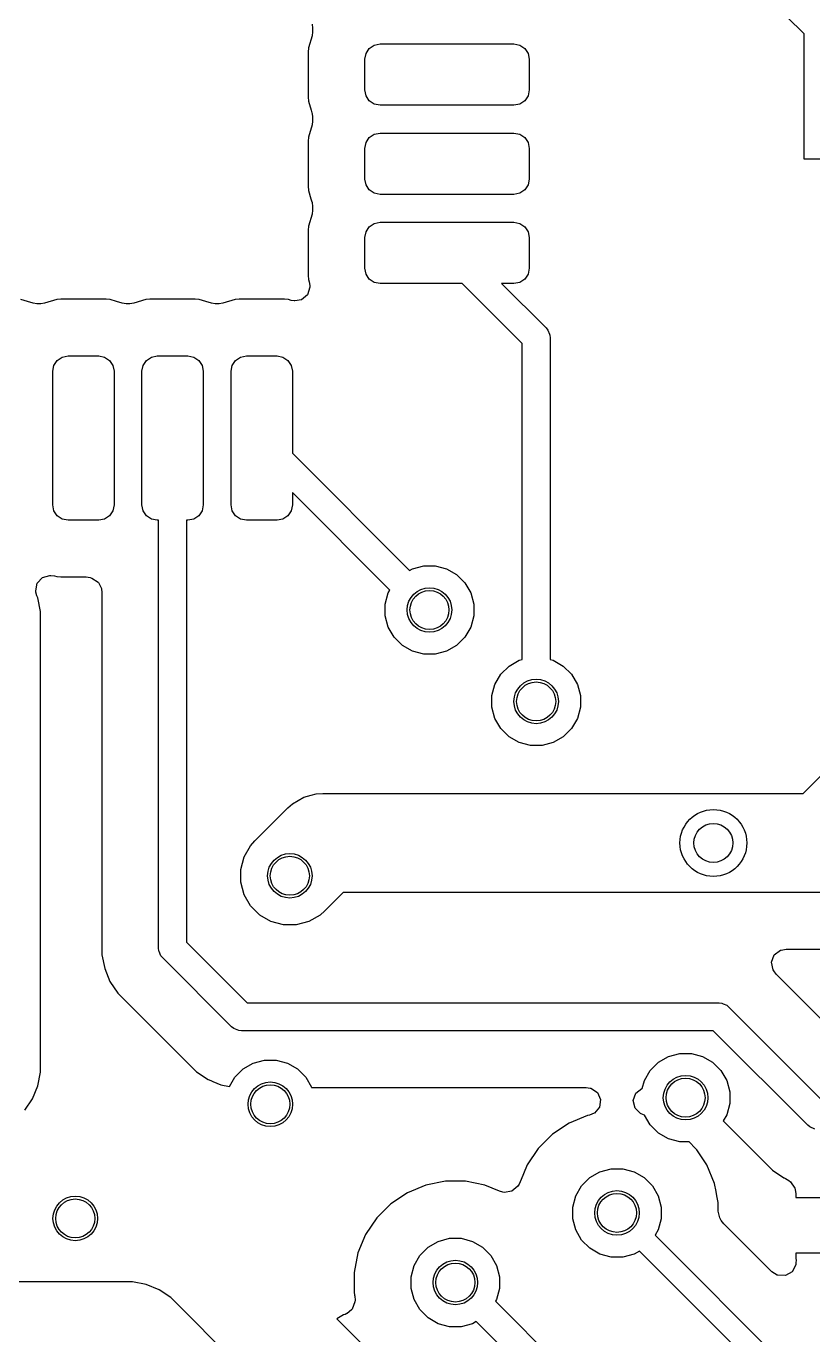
# Model space of a CAD drawing. Header units: inches. Extents: x -2.18 to 1.8, y 0.44 to 2.81.
# Drawn here: x -0.2201 to 0.0577, y 1.2012 to 1.6636 of the extents above; entities that cross this region are included whole.
import ezdxf

# ---------------------------------------------------------------- set-up
doc = ezdxf.new("R2010")
doc.units = ezdxf.units.IN
doc.header["$MEASUREMENT"] = 0
doc.layers.add('BLACK', color=250, linetype='CONTINUOUS')

msp = doc.modelspace()

# ---------------------------------------------------------------- linework, layer by layer
at = {"layer": 'BLACK', "linetype": 'CONTINUOUS'}
for p, q in [((0.05465, 1.66087), (0.04245, 1.67307)), ((-0.11917, 1.66021), (-0.12042, 1.65592)), ((-0.11917, 1.66427), (-0.11898, 1.66291)), ((-0.11898, 1.66158), (-0.11917, 1.66021)), ((-0.11898, 1.66291), (-0.11898, 1.66158)), ((0.05465, 1.61665), (0.05465, 1.66087)), ((-0.12042, 1.65592), (-0.12053, 1.65448)), ((-0.12042, 1.65592), (-0.12042, 1.65592)), ((-0.1001, 1.65398), (-0.09893, 1.65574)), ((-0.09893, 1.65574), (-0.09717, 1.65691)), ((-0.09717, 1.65691), (-0.0951, 1.65732)), ((-0.0951, 1.65732), (-0.04785, 1.65732)), ((-0.04785, 1.65732), (-0.04578, 1.65691)), ((-0.04578, 1.65691), (-0.04403, 1.65574)), ((-0.04403, 1.65574), (-0.04285, 1.65398)), ((-0.12053, 1.65448), (-0.12053, 1.63851)), ((-0.10051, 1.65191), (-0.1001, 1.65398)), ((-0.10051, 1.64108), (-0.10051, 1.65191)), ((-0.04285, 1.65398), (-0.04244, 1.65191)), ((-0.04244, 1.65191), (-0.04244, 1.64108)), ((-0.12053, 1.63851), (-0.12042, 1.63707)), ((-0.12042, 1.63707), (-0.12042, 1.63707)), ((-0.12042, 1.63707), (-0.12042, 1.63707)), ((-0.12042, 1.63707), (-0.1195, 1.63391)), ((-0.1001, 1.63901), (-0.10051, 1.64108)), ((-0.09893, 1.63725), (-0.1001, 1.63901)), ((-0.09717, 1.63608), (-0.09893, 1.63725)), ((-0.04403, 1.63725), (-0.04578, 1.63608)), ((-0.04285, 1.63901), (-0.04403, 1.63725)), ((-0.04244, 1.64108), (-0.04285, 1.63901)), ((-0.1195, 1.63391), (-0.11923, 1.63298)), ((-0.11923, 1.63298), (-0.11917, 1.63278)), ((-0.11917, 1.63278), (-0.11898, 1.63142)), ((-0.0951, 1.63567), (-0.09717, 1.63608)), ((-0.04785, 1.63567), (-0.0951, 1.63567)), ((-0.04578, 1.63608), (-0.04785, 1.63567)), ((-0.11917, 1.62872), (-0.12042, 1.62442)), ((-0.11898, 1.63008), (-0.11917, 1.62872)), ((-0.11898, 1.63142), (-0.11898, 1.63008)), ((-0.12042, 1.62442), (-0.12053, 1.62298)), ((-0.12042, 1.62442), (-0.12042, 1.62442)), ((-0.1001, 1.62248), (-0.09893, 1.62424)), ((-0.09893, 1.62424), (-0.09717, 1.62541)), ((-0.09717, 1.62541), (-0.0951, 1.62583)), ((-0.0951, 1.62583), (-0.04785, 1.62583)), ((-0.04785, 1.62583), (-0.04578, 1.62541)), ((-0.04578, 1.62541), (-0.04403, 1.62424)), ((-0.04403, 1.62424), (-0.04285, 1.62248)), ((-0.12053, 1.62298), (-0.12053, 1.60702)), ((-0.10051, 1.62041), (-0.1001, 1.62248)), ((-0.10051, 1.60959), (-0.10051, 1.62041)), ((-0.04285, 1.62248), (-0.04244, 1.62041)), ((-0.04244, 1.62041), (-0.04244, 1.60959)), ((0.09315, 1.61665), (0.05465, 1.61665)), ((-0.1001, 1.60752), (-0.10051, 1.60959)), ((-0.04244, 1.60959), (-0.04285, 1.60752)), ((-0.12053, 1.60702), (-0.12042, 1.60558)), ((-0.12042, 1.60558), (-0.12042, 1.60558)), ((-0.12042, 1.60558), (-0.12042, 1.60558)), ((-0.12042, 1.60558), (-0.11955, 1.6026)), ((-0.09893, 1.60576), (-0.1001, 1.60752)), ((-0.09717, 1.60459), (-0.09893, 1.60576)), ((-0.0951, 1.60417), (-0.09717, 1.60459)), ((-0.04578, 1.60459), (-0.04785, 1.60417)), ((-0.04403, 1.60576), (-0.04578, 1.60459)), ((-0.04285, 1.60752), (-0.04403, 1.60576)), ((-0.11955, 1.6026), (-0.11935, 1.60189)), ((-0.11935, 1.60189), (-0.11917, 1.60128)), ((-0.11917, 1.60128), (-0.11898, 1.59992)), ((-0.11898, 1.59992), (-0.11898, 1.59858)), ((-0.04785, 1.60417), (-0.0951, 1.60417)), ((-0.11917, 1.59722), (-0.12042, 1.59293)), ((-0.11898, 1.59858), (-0.11917, 1.59722)), ((-0.12042, 1.59293), (-0.12053, 1.59149)), ((-0.12053, 1.59149), (-0.12053, 1.57552)), ((-0.12042, 1.59293), (-0.12042, 1.59293)), ((-0.10051, 1.58892), (-0.1001, 1.59099)), ((-0.1001, 1.59099), (-0.09893, 1.59275)), ((-0.09893, 1.59275), (-0.09717, 1.59392)), ((-0.09717, 1.59392), (-0.0951, 1.59433)), ((-0.0951, 1.59433), (-0.04785, 1.59433)), ((-0.04785, 1.59433), (-0.04578, 1.59392)), ((-0.04578, 1.59392), (-0.04403, 1.59275)), ((-0.04403, 1.59275), (-0.04285, 1.59099)), ((-0.04285, 1.59099), (-0.04244, 1.58892)), ((-0.10051, 1.57809), (-0.10051, 1.58892)), ((-0.04244, 1.58892), (-0.04244, 1.57809)), ((-0.1001, 1.57602), (-0.10051, 1.57809)), ((-0.04244, 1.57809), (-0.04285, 1.57602)), ((-0.12053, 1.57552), (-0.12042, 1.57408)), ((-0.12042, 1.57408), (-0.12042, 1.57408)), ((-0.12042, 1.57408), (-0.12019, 1.57329)), ((-0.12019, 1.57329), (-0.12, 1.57192)), ((-0.09893, 1.57426), (-0.1001, 1.57602)), ((-0.09717, 1.57309), (-0.09893, 1.57426)), ((-0.0951, 1.57268), (-0.09717, 1.57309)), ((-0.06613, 1.57268), (-0.0951, 1.57268)), ((-0.04492, 1.55147), (-0.06613, 1.57268)), ((-0.04785, 1.57268), (-0.05221, 1.57268)), ((-0.05221, 1.57268), (-0.03652, 1.55698)), ((-0.04578, 1.57309), (-0.04785, 1.57268)), ((-0.04403, 1.57426), (-0.04578, 1.57309)), ((-0.04285, 1.57602), (-0.04403, 1.57426)), ((-0.12078, 1.56873), (-0.12286, 1.56694)), ((-0.12, 1.57137), (-0.12078, 1.56873)), ((-0.12, 1.57192), (-0.12, 1.57137)), ((-0.21968, 1.56632), (-0.22199, 1.56699)), ((-0.2177, 1.56574), (-0.21968, 1.56632)), ((-0.21634, 1.56555), (-0.2177, 1.56574)), ((-0.215, 1.56555), (-0.21634, 1.56555)), ((-0.21364, 1.56574), (-0.215, 1.56555)), ((-0.20935, 1.56699), (-0.21364, 1.56574)), ((-0.20934, 1.56699), (-0.20935, 1.56699)), ((-0.2079, 1.56711), (-0.20934, 1.56699)), ((-0.19194, 1.56711), (-0.2079, 1.56711)), ((-0.2079, 1.56711), (-0.2079, 1.56711)), ((-0.2079, 1.56711), (-0.2079, 1.56711)), ((-0.1905, 1.56699), (-0.19194, 1.56711)), ((-0.19194, 1.56711), (-0.19194, 1.56711)), ((-0.19194, 1.56711), (-0.19194, 1.56711)), ((-0.18818, 1.56632), (-0.1905, 1.56699)), ((-0.1905, 1.56699), (-0.1905, 1.56699)), ((-0.1905, 1.56699), (-0.1905, 1.56699)), ((-0.1862, 1.56574), (-0.18818, 1.56632)), ((-0.18484, 1.56555), (-0.1862, 1.56574)), ((-0.18351, 1.56555), (-0.18484, 1.56555)), ((-0.18214, 1.56574), (-0.18351, 1.56555)), ((-0.17785, 1.56699), (-0.18214, 1.56574)), ((-0.17641, 1.56711), (-0.17785, 1.56699)), ((-0.17785, 1.56699), (-0.17785, 1.56699)), ((-0.16044, 1.56711), (-0.17641, 1.56711)), ((-0.17641, 1.56711), (-0.17641, 1.56711)), ((-0.17641, 1.56711), (-0.17641, 1.56711)), ((-0.159, 1.56699), (-0.16044, 1.56711)), ((-0.16044, 1.56711), (-0.16044, 1.56711)), ((-0.16044, 1.56711), (-0.16044, 1.56711)), ((-0.15668, 1.56632), (-0.159, 1.56699)), ((-0.159, 1.56699), (-0.159, 1.56699)), ((-0.159, 1.56699), (-0.159, 1.56699)), ((-0.15471, 1.56574), (-0.15668, 1.56632)), ((-0.15334, 1.56555), (-0.15471, 1.56574)), ((-0.15201, 1.56555), (-0.15334, 1.56555)), ((-0.15065, 1.56574), (-0.15201, 1.56555)), ((-0.14635, 1.56699), (-0.15065, 1.56574)), ((-0.14491, 1.56711), (-0.14635, 1.56699)), ((-0.14635, 1.56699), (-0.14635, 1.56699)), ((-0.12895, 1.56711), (-0.14491, 1.56711)), ((-0.14491, 1.56711), (-0.14491, 1.56711)), ((-0.14491, 1.56711), (-0.14491, 1.56711)), ((-0.12751, 1.56699), (-0.12895, 1.56711)), ((-0.12895, 1.56711), (-0.12895, 1.56711)), ((-0.12895, 1.56711), (-0.12895, 1.56711)), ((-0.12654, 1.56671), (-0.12751, 1.56699)), ((-0.12751, 1.56699), (-0.12751, 1.56699)), ((-0.12553, 1.56653), (-0.12654, 1.56671)), ((-0.12546, 1.56653), (-0.12553, 1.56653)), ((-0.12524, 1.56651), (-0.12546, 1.56653)), ((-0.12288, 1.56693), (-0.12524, 1.56651)), ((-0.12287, 1.56693), (-0.12288, 1.56693)), ((-0.12286, 1.56694), (-0.12287, 1.56693)), ((-0.03652, 1.55698), (-0.03591, 1.55624)), ((-0.03591, 1.55624), (-0.0353, 1.55476)), ((-0.0353, 1.55476), (-0.03517, 1.55446)), ((-0.03517, 1.55446), (-0.03508, 1.5535)), ((-0.04492, 1.43985), (-0.04492, 1.55147)), ((-0.03508, 1.5535), (-0.03508, 1.43985)), ((-0.21034, 1.54374), (-0.20916, 1.5455)), ((-0.20916, 1.5455), (-0.20741, 1.54667)), ((-0.20741, 1.54667), (-0.20533, 1.54709)), ((-0.20533, 1.54709), (-0.19451, 1.54709)), ((-0.19451, 1.54709), (-0.19244, 1.54667)), ((-0.19244, 1.54667), (-0.19068, 1.5455)), ((-0.19068, 1.5455), (-0.18951, 1.54374)), ((-0.17884, 1.54374), (-0.17767, 1.5455)), ((-0.17767, 1.5455), (-0.17591, 1.54667)), ((-0.17591, 1.54667), (-0.17384, 1.54709)), ((-0.17384, 1.54709), (-0.16301, 1.54709)), ((-0.16301, 1.54709), (-0.16094, 1.54667)), ((-0.16094, 1.54667), (-0.15918, 1.5455)), ((-0.15918, 1.5455), (-0.15801, 1.54374)), ((-0.14734, 1.54374), (-0.14617, 1.5455)), ((-0.14617, 1.5455), (-0.14441, 1.54667)), ((-0.14441, 1.54667), (-0.14234, 1.54709)), ((-0.14234, 1.54709), (-0.13152, 1.54709)), ((-0.13152, 1.54709), (-0.12944, 1.54667)), ((-0.12944, 1.54667), (-0.12769, 1.5455)), ((-0.12769, 1.5455), (-0.12651, 1.54374)), ((-0.21075, 1.54167), (-0.21034, 1.54374)), ((-0.21075, 1.49443), (-0.21075, 1.54167)), ((-0.18951, 1.54374), (-0.18909, 1.54167)), ((-0.18909, 1.54167), (-0.18909, 1.49443)), ((-0.17925, 1.54167), (-0.17884, 1.54374)), ((-0.17925, 1.49443), (-0.17925, 1.54167)), ((-0.15801, 1.54374), (-0.1576, 1.54167)), ((-0.1576, 1.54167), (-0.1576, 1.49443)), ((-0.14776, 1.54167), (-0.14734, 1.54374)), ((-0.14776, 1.49443), (-0.14776, 1.54167)), ((-0.12651, 1.54374), (-0.1261, 1.54167)), ((-0.1261, 1.54167), (-0.1261, 1.51271)), ((-0.1261, 1.51271), (-0.08469, 1.4713)), ((-0.09165, 1.46434), (-0.1261, 1.49879)), ((-0.1261, 1.49879), (-0.1261, 1.49443)), ((-0.21034, 1.49236), (-0.21075, 1.49443)), ((-0.18909, 1.49443), (-0.18951, 1.49236)), ((-0.17884, 1.49236), (-0.17925, 1.49443)), ((-0.1576, 1.49443), (-0.15801, 1.49236)), ((-0.14734, 1.49236), (-0.14776, 1.49443)), ((-0.1261, 1.49443), (-0.12651, 1.49236)), ((-0.20916, 1.4906), (-0.21034, 1.49236)), ((-0.20741, 1.48943), (-0.20916, 1.4906)), ((-0.20533, 1.48902), (-0.20741, 1.48943)), ((-0.19451, 1.48902), (-0.20533, 1.48902)), ((-0.19244, 1.48943), (-0.19451, 1.48902)), ((-0.19068, 1.4906), (-0.19244, 1.48943)), ((-0.18951, 1.49236), (-0.19068, 1.4906)), ((-0.17767, 1.4906), (-0.17884, 1.49236)), ((-0.17591, 1.48943), (-0.17767, 1.4906)), ((-0.17384, 1.48902), (-0.17591, 1.48943)), ((-0.17335, 1.48902), (-0.17384, 1.48902)), ((-0.17335, 1.33787), (-0.17335, 1.48902)), ((-0.16301, 1.48902), (-0.1635, 1.48902)), ((-0.1635, 1.48902), (-0.1635, 1.33991)), ((-0.16094, 1.48943), (-0.16301, 1.48902)), ((-0.15918, 1.4906), (-0.16094, 1.48943)), ((-0.15801, 1.49236), (-0.15918, 1.4906)), ((-0.14617, 1.4906), (-0.14734, 1.49236)), ((-0.14441, 1.48943), (-0.14617, 1.4906)), ((-0.14234, 1.48902), (-0.14441, 1.48943)), ((-0.13152, 1.48902), (-0.14234, 1.48902)), ((-0.12944, 1.48943), (-0.13152, 1.48902)), ((-0.12769, 1.4906), (-0.12944, 1.48943)), ((-0.12651, 1.49236), (-0.12769, 1.4906)), ((-0.08469, 1.4713), (-0.0837, 1.47187)), ((-0.0837, 1.47187), (-0.07973, 1.47294)), ((-0.07973, 1.47294), (-0.07562, 1.47294)), ((-0.07562, 1.47294), (-0.07165, 1.47187)), ((-0.07165, 1.47187), (-0.06809, 1.46982)), ((-0.21672, 1.46412), (-0.21623, 1.46683)), ((-0.21623, 1.46683), (-0.21435, 1.46884)), ((-0.21435, 1.46884), (-0.21178, 1.46953)), ((-0.21178, 1.46953), (-0.21137, 1.46952)), ((-0.21137, 1.46952), (-0.21009, 1.46933)), ((-0.21009, 1.46933), (-0.20935, 1.46911)), ((-0.20935, 1.46911), (-0.20934, 1.46911)), ((-0.20934, 1.46911), (-0.2079, 1.469)), ((-0.2079, 1.469), (-0.19895, 1.469)), ((-0.19895, 1.469), (-0.19757, 1.4688)), ((-0.19757, 1.4688), (-0.19698, 1.46862)), ((-0.19698, 1.46862), (-0.19467, 1.46714)), ((-0.19467, 1.46714), (-0.19462, 1.46708)), ((-0.19462, 1.46708), (-0.19354, 1.46493)), ((-0.06809, 1.46982), (-0.06518, 1.46691)), ((-0.06518, 1.46691), (-0.06313, 1.46335)), ((-0.21667, 1.46365), (-0.21672, 1.46412)), ((-0.21632, 1.4623), (-0.21667, 1.46365)), ((-0.21602, 1.46157), (-0.21632, 1.4623)), ((-0.21506, 1.45675), (-0.21602, 1.46157)), ((-0.21602, 1.46157), (-0.21602, 1.46157)), ((-0.19354, 1.46493), (-0.19348, 1.46463)), ((-0.19348, 1.46463), (-0.19337, 1.46359)), ((-0.19337, 1.46359), (-0.19337, 1.33542)), ((-0.09329, 1.45938), (-0.09223, 1.46335)), ((-0.09223, 1.46335), (-0.09165, 1.46434)), ((-0.06313, 1.46335), (-0.06206, 1.45938)), ((-0.21506, 1.29891), (-0.21506, 1.45675)), ((-0.09329, 1.45527), (-0.09329, 1.45938)), ((-0.06206, 1.45938), (-0.06206, 1.45527)), ((-0.09223, 1.4513), (-0.09329, 1.45527)), ((-0.06206, 1.45527), (-0.06313, 1.4513)), ((-0.09017, 1.44774), (-0.09223, 1.4513)), ((-0.08726, 1.44483), (-0.09017, 1.44774)), ((-0.06518, 1.44774), (-0.06809, 1.44483)), ((-0.06313, 1.4513), (-0.06518, 1.44774)), ((-0.0837, 1.44277), (-0.08726, 1.44483)), ((-0.07973, 1.44171), (-0.0837, 1.44277)), ((-0.07165, 1.44277), (-0.07562, 1.44171)), ((-0.06809, 1.44483), (-0.07165, 1.44277)), ((-0.07562, 1.44171), (-0.07973, 1.44171)), ((-0.04959, 1.43749), (-0.04603, 1.43955)), ((-0.04603, 1.43955), (-0.04492, 1.43985)), ((-0.03508, 1.43985), (-0.03397, 1.43955)), ((-0.03397, 1.43955), (-0.03041, 1.43749)), ((-0.05455, 1.43103), (-0.05249, 1.43459)), ((-0.05249, 1.43459), (-0.04959, 1.43749)), ((-0.03041, 1.43749), (-0.02751, 1.43459)), ((-0.02751, 1.43459), (-0.02545, 1.43103)), ((-0.05561, 1.42706), (-0.05455, 1.43103)), ((-0.02545, 1.43103), (-0.02439, 1.42706)), ((-0.05561, 1.42294), (-0.05561, 1.42706)), ((-0.02439, 1.42706), (-0.02439, 1.42294)), ((-0.05455, 1.41897), (-0.05561, 1.42294)), ((-0.02439, 1.42294), (-0.02545, 1.41897)), ((-0.05249, 1.41541), (-0.05455, 1.41897)), ((-0.04959, 1.41251), (-0.05249, 1.41541)), ((-0.02751, 1.41541), (-0.03041, 1.41251)), ((-0.02545, 1.41897), (-0.02751, 1.41541)), ((-0.04603, 1.41045), (-0.04959, 1.41251)), ((-0.04206, 1.40939), (-0.04603, 1.41045)), ((-0.03397, 1.41045), (-0.03794, 1.40939)), ((-0.03041, 1.41251), (-0.03397, 1.41045)), ((0.05433, 1.3925), (0.07551, 1.41369)), ((-0.03794, 1.40939), (-0.04206, 1.40939)), ((-0.12209, 1.39117), (-0.11946, 1.39187)), ((-0.11946, 1.39187), (-0.11768, 1.39235)), ((-0.11768, 1.39235), (-0.11539, 1.3925)), ((-0.11768, 1.39235), (-0.11768, 1.39235)), ((-0.11539, 1.3925), (0.0226, 1.3925)), ((0.0226, 1.3925), (0.05433, 1.3925)), ((-0.13938, 1.37576), (-0.12777, 1.38737)), ((-0.12777, 1.38737), (-0.12605, 1.38888)), ((-0.12605, 1.38888), (-0.12209, 1.39117)), ((-0.12605, 1.38888), (-0.12605, 1.38888)), ((-0.14318, 1.37008), (-0.14089, 1.37404)), ((-0.14089, 1.37404), (-0.13938, 1.37576)), ((-0.14436, 1.36567), (-0.14318, 1.37008)), ((-0.14436, 1.3611), (-0.14436, 1.36567)), ((-0.14318, 1.35669), (-0.14436, 1.3611)), ((-0.14089, 1.35273), (-0.14318, 1.35669)), ((-0.10814, 1.3575), (-0.11463, 1.35101)), ((0.0226, 1.3575), (-0.10814, 1.3575)), ((0.06157, 1.3575), (0.0226, 1.3575)), ((-0.13766, 1.3495), (-0.14089, 1.35273)), ((-0.11463, 1.35101), (-0.11635, 1.3495)), ((-0.1337, 1.34722), (-0.13766, 1.3495)), ((-0.12929, 1.34604), (-0.1337, 1.34722)), ((-0.12472, 1.34604), (-0.12929, 1.34604)), ((-0.12031, 1.34722), (-0.12472, 1.34604)), ((-0.11635, 1.3495), (-0.12031, 1.34722)), ((-0.17325, 1.33691), (-0.17335, 1.33787)), ((-0.17315, 1.33668), (-0.17325, 1.33691)), ((-0.17325, 1.33691), (-0.17325, 1.33691)), ((-0.17252, 1.33514), (-0.17315, 1.33668)), ((-0.1635, 1.33991), (-0.14206, 1.31846)), ((0.04407, 1.33542), (0.04628, 1.33707)), ((0.04628, 1.33707), (0.04643, 1.33712)), ((0.04643, 1.33712), (0.04656, 1.33717)), ((0.04656, 1.33717), (0.04827, 1.33748)), ((0.04827, 1.33748), (0.06543, 1.33748)), ((-0.19337, 1.33542), (-0.19241, 1.3306)), ((-0.17191, 1.33439), (-0.17252, 1.33514)), ((-0.17252, 1.33514), (-0.17252, 1.33514)), ((-0.14757, 1.31006), (-0.17191, 1.33439)), ((0.04311, 1.33284), (0.04407, 1.33542)), ((0.0437, 1.33015), (0.04311, 1.33284)), ((-0.19241, 1.3306), (-0.19241, 1.3306)), ((-0.19241, 1.3306), (-0.19053, 1.32606)), ((0.04389, 1.32981), (0.0437, 1.33015)), ((0.04391, 1.32976), (0.04389, 1.32981)), ((0.04474, 1.32865), (0.04391, 1.32976)), ((0.06799, 1.3054), (0.04474, 1.32865)), ((-0.19053, 1.32606), (-0.19053, 1.32606)), ((-0.19053, 1.32606), (-0.1878, 1.32197)), ((-0.1878, 1.32197), (-0.15999, 1.29417)), ((-0.14206, 1.31846), (0.02458, 1.31846)), ((0.02458, 1.31846), (0.02554, 1.31837)), ((0.02554, 1.31837), (0.02554, 1.31837)), ((0.02554, 1.31837), (0.02605, 1.31816)), ((0.02605, 1.31816), (0.02731, 1.31764)), ((0.02731, 1.31764), (0.02731, 1.31763)), ((0.02731, 1.31763), (0.02806, 1.31702)), ((0.02806, 1.31702), (0.06142, 1.28366)), ((-0.14683, 1.30945), (-0.14757, 1.31006)), ((-0.14567, 1.30897), (-0.14683, 1.30945)), ((-0.14683, 1.30945), (-0.14683, 1.30945)), ((-0.14505, 1.30872), (-0.14567, 1.30897)), ((-0.14409, 1.30862), (-0.14505, 1.30872)), ((-0.14505, 1.30872), (-0.14505, 1.30872)), ((0.02254, 1.30862), (-0.14409, 1.30862)), ((0.0559, 1.27526), (0.02254, 1.30862)), ((0.00317, 1.29749), (0.00673, 1.29955)), ((0.00673, 1.29955), (0.0107, 1.30061)), ((0.0107, 1.30061), (0.01481, 1.30061)), ((0.01481, 1.30061), (0.01878, 1.29955)), ((0.01878, 1.29955), (0.02234, 1.29749)), ((-0.21506, 1.294), (-0.21506, 1.29891)), ((-0.14639, 1.29226), (-0.14348, 1.29517)), ((-0.14348, 1.29517), (-0.13992, 1.29723)), ((-0.13992, 1.29723), (-0.13595, 1.29829)), ((-0.13595, 1.29829), (-0.13184, 1.29829)), ((-0.13184, 1.29829), (-0.12787, 1.29723)), ((-0.12787, 1.29723), (-0.12431, 1.29517)), ((-0.12431, 1.29517), (-0.1214, 1.29226)), ((0.00026, 1.29459), (0.00317, 1.29749)), ((0.02234, 1.29749), (0.02525, 1.29459)), ((-0.21602, 1.28918), (-0.21506, 1.294)), ((-0.15999, 1.29417), (-0.15999, 1.29417)), ((-0.15999, 1.29417), (-0.15999, 1.29417)), ((-0.15999, 1.29417), (-0.15591, 1.29144)), ((-0.15591, 1.29144), (-0.15591, 1.29144)), ((-0.15591, 1.29144), (-0.15488, 1.29102)), ((-0.15488, 1.29102), (-0.15488, 1.29102)), ((-0.15488, 1.29102), (-0.15488, 1.29102)), ((-0.15488, 1.29102), (-0.15424, 1.29075)), ((-0.15424, 1.29075), (-0.15137, 1.28956)), ((-0.1483, 1.28895), (-0.14639, 1.29226)), ((-0.1214, 1.29226), (-0.11935, 1.2887)), ((-0.00253, 1.28827), (-0.00179, 1.29103)), ((-0.00179, 1.29103), (0.00026, 1.29459)), ((0.02525, 1.29459), (0.02731, 1.29103)), ((0.02731, 1.29103), (0.02837, 1.28706)), ((-0.2179, 1.28464), (-0.21602, 1.28918)), ((-0.15137, 1.28956), (-0.1483, 1.28895)), ((-0.11935, 1.2887), (-0.11932, 1.2886)), ((-0.11932, 1.2886), (-0.0223, 1.2886)), ((-0.0223, 1.2886), (-0.02092, 1.2884)), ((-0.02092, 1.2884), (-0.02077, 1.28836)), ((-0.02077, 1.28836), (-0.02069, 1.28834)), ((-0.02069, 1.28834), (-0.01838, 1.28685)), ((-0.01838, 1.28685), (-0.01724, 1.28435)), ((-0.00572, 1.28396), (-0.0048, 1.28655)), ((-0.0048, 1.28655), (-0.00263, 1.28824)), ((-0.00263, 1.28824), (-0.00256, 1.28826)), ((-0.00256, 1.28826), (-0.00253, 1.28827)), ((0.02837, 1.28706), (0.02837, 1.28294)), ((-0.22063, 1.28056), (-0.2179, 1.28464)), ((-0.01763, 1.28163), (-0.01943, 1.27955)), ((-0.01724, 1.28435), (-0.01763, 1.28163)), ((-0.00508, 1.28128), (-0.00572, 1.28396)), ((-0.00311, 1.27937), (-0.00508, 1.28128)), ((0.02837, 1.28294), (0.02731, 1.27897)), ((-0.02189, 1.27868), (-0.0284, 1.27599)), ((-0.02117, 1.27883), (-0.02189, 1.27868)), ((-0.02189, 1.27868), (-0.02189, 1.27868)), ((-0.01949, 1.27951), (-0.02117, 1.27883)), ((-0.01943, 1.27955), (-0.01949, 1.27951)), ((-0.01943, 1.27955), (-0.01943, 1.27955)), ((-0.00289, 1.27926), (-0.00311, 1.27937)), ((-0.00172, 1.27884), (-0.00289, 1.27926)), ((0.00026, 1.27541), (-0.00172, 1.27884)), ((0.02731, 1.27897), (0.02605, 1.2768)), ((0.02605, 1.2768), (0.04348, 1.25937)), ((-0.03426, 1.27207), (-0.03924, 1.26709)), ((-0.0284, 1.27599), (-0.03426, 1.27207)), ((-0.0284, 1.27599), (-0.0284, 1.27599)), ((-0.0284, 1.27599), (-0.0284, 1.27599)), ((0.00317, 1.27251), (0.00026, 1.27541)), ((0.00673, 1.27045), (0.00317, 1.27251)), ((0.05665, 1.27465), (0.0559, 1.27526)), ((0.05842, 1.27391), (0.05665, 1.27465)), ((-0.03924, 1.26709), (-0.04315, 1.26123)), ((0.0107, 1.26939), (0.00673, 1.27045)), ((0.01403, 1.26939), (0.0107, 1.26939)), ((0.01633, 1.26709), (0.01403, 1.26939)), ((0.01669, 1.26655), (0.01633, 1.26709)), ((0.01633, 1.26709), (0.01633, 1.26709)), ((0.01633, 1.26709), (0.01633, 1.26709)), ((0.02024, 1.26123), (0.01669, 1.26655)), ((-0.04445, 1.25809), (-0.04526, 1.25614)), ((-0.04315, 1.26123), (-0.04445, 1.25809)), ((-0.04315, 1.26123), (-0.04315, 1.26123)), ((-0.04315, 1.26123), (-0.04315, 1.26123)), ((-0.02104, 1.25679), (-0.01748, 1.25884)), ((-0.01748, 1.25884), (-0.01351, 1.2599)), ((-0.01351, 1.2599), (-0.0094, 1.2599)), ((-0.0094, 1.2599), (-0.00543, 1.25884)), ((-0.00543, 1.25884), (-0.00187, 1.25679)), ((0.02294, 1.25472), (0.02024, 1.26123)), ((0.02024, 1.26123), (0.02024, 1.26123)), ((0.02024, 1.26123), (0.02024, 1.26123)), ((0.04348, 1.25937), (0.04348, 1.25937)), ((0.04348, 1.25937), (0.04348, 1.25937)), ((0.04348, 1.25937), (0.04746, 1.25671)), ((-0.07898, 1.25408), (-0.08549, 1.25138)), ((-0.07207, 1.25545), (-0.07898, 1.25408)), ((-0.07898, 1.25408), (-0.07898, 1.25408)), ((-0.06502, 1.25545), (-0.07207, 1.25545)), ((-0.07207, 1.25545), (-0.07207, 1.25545)), ((-0.07207, 1.25545), (-0.07207, 1.25545)), ((-0.05811, 1.25408), (-0.06502, 1.25545)), ((-0.06502, 1.25545), (-0.06502, 1.25545)), ((-0.06502, 1.25545), (-0.06502, 1.25545)), ((-0.05297, 1.25195), (-0.05811, 1.25408)), ((-0.05811, 1.25408), (-0.05811, 1.25408)), ((-0.04653, 1.25372), (-0.04863, 1.25194)), ((-0.04606, 1.25444), (-0.04653, 1.25372)), ((-0.04563, 1.25525), (-0.04606, 1.25444)), ((-0.0456, 1.25532), (-0.04563, 1.25525)), ((-0.04526, 1.25614), (-0.0456, 1.25532)), ((-0.02601, 1.25032), (-0.02395, 1.25388)), ((-0.02395, 1.25388), (-0.02104, 1.25679)), ((-0.00187, 1.25679), (0.00104, 1.25388)), ((0.00104, 1.25388), (0.00309, 1.25032)), ((0.02352, 1.25181), (0.02294, 1.25472)), ((0.04746, 1.25671), (0.04759, 1.25662)), ((0.04759, 1.25662), (0.04779, 1.25655)), ((0.04779, 1.25655), (0.04811, 1.25641)), ((0.04811, 1.25641), (0.0493, 1.2557)), ((0.0493, 1.2557), (0.04978, 1.25532)), ((0.04978, 1.25532), (0.05135, 1.25306)), ((-0.08549, 1.25138), (-0.09134, 1.24747)), ((-0.08549, 1.25138), (-0.08549, 1.25138)), ((-0.08549, 1.25138), (-0.08549, 1.25138)), ((-0.05173, 1.25162), (-0.05297, 1.25195)), ((-0.05125, 1.25155), (-0.05173, 1.25162)), ((-0.04863, 1.25194), (-0.05125, 1.25155)), ((-0.02707, 1.24635), (-0.02601, 1.25032)), ((0.00309, 1.25032), (0.00416, 1.24635)), ((0.02382, 1.25026), (0.02352, 1.25181)), ((0.02429, 1.24793), (0.02382, 1.25026)), ((0.05135, 1.25306), (0.05152, 1.25255)), ((0.05152, 1.25255), (0.05177, 1.25101)), ((0.05177, 1.25101), (0.05177, 1.24974)), ((0.05177, 1.24974), (0.07146, 1.24974)), ((-0.09134, 1.24747), (-0.09633, 1.24249)), ((-0.02707, 1.24224), (-0.02707, 1.24635)), ((0.00416, 1.24635), (0.00416, 1.24224)), ((0.02431, 1.24784), (0.02429, 1.24793)), ((0.02431, 1.24781), (0.02431, 1.24784)), ((0.02431, 1.24484), (0.02431, 1.24781)), ((0.02491, 1.2425), (0.02431, 1.24484)), ((-0.09633, 1.24249), (-0.10024, 1.23663)), ((-0.02601, 1.23826), (-0.02707, 1.24224)), ((0.00416, 1.24224), (0.00309, 1.23826)), ((0.0254, 1.24159), (0.02491, 1.2425)), ((0.02624, 1.24048), (0.0254, 1.24159)), ((0.04325, 1.22347), (0.02624, 1.24048)), ((-0.10024, 1.23663), (-0.10294, 1.23012)), ((-0.10024, 1.23663), (-0.10024, 1.23663)), ((-0.10024, 1.23663), (-0.10024, 1.23663)), ((-0.07457, 1.23423), (-0.0706, 1.2353)), ((-0.0706, 1.2353), (-0.06649, 1.2353)), ((-0.06649, 1.2353), (-0.06252, 1.23423)), ((-0.02395, 1.2347), (-0.02601, 1.23826)), ((-0.02104, 1.2318), (-0.02395, 1.2347)), ((0.00309, 1.23826), (0.00201, 1.23639)), ((0.00201, 1.23639), (0.05585, 1.18255)), ((-0.10294, 1.23012), (-0.10431, 1.22321)), ((-0.10294, 1.23012), (-0.10294, 1.23012)), ((-0.08104, 1.22927), (-0.07813, 1.23218)), ((-0.07813, 1.23218), (-0.07457, 1.23423)), ((-0.06252, 1.23423), (-0.05896, 1.23218)), ((-0.05896, 1.23218), (-0.05605, 1.22927)), ((-0.01748, 1.22974), (-0.02104, 1.2318)), ((-0.00356, 1.23082), (-0.00543, 1.22974)), ((0.04913, 1.17813), (-0.00356, 1.23082)), ((0.07146, 1.23006), (0.05177, 1.23006)), ((0.05177, 1.23006), (0.05177, 1.22809)), ((-0.08416, 1.22174), (-0.08309, 1.22571)), ((-0.08309, 1.22571), (-0.08104, 1.22927)), ((-0.05605, 1.22927), (-0.05399, 1.22571)), ((-0.05399, 1.22571), (-0.05293, 1.22174)), ((-0.01351, 1.22868), (-0.01748, 1.22974)), ((-0.0094, 1.22868), (-0.01351, 1.22868)), ((-0.00543, 1.22974), (-0.0094, 1.22868)), ((0.05166, 1.22597), (0.05042, 1.22352)), ((0.05174, 1.22641), (0.05166, 1.22597)), ((0.0518, 1.2278), (0.05174, 1.22641)), ((0.05177, 1.22809), (0.05177, 1.22809)), ((0.05177, 1.22809), (0.0518, 1.2278)), ((-0.10431, 1.22321), (-0.10431, 1.22321)), ((-0.10431, 1.22321), (-0.10431, 1.22321)), ((-0.10431, 1.22321), (-0.10431, 1.21616)), ((-0.08416, 1.21763), (-0.08416, 1.22174)), ((-0.05293, 1.22174), (-0.05293, 1.21763)), ((0.04513, 1.22229), (0.04325, 1.22347)), ((0.0453, 1.22224), (0.04513, 1.22229)), ((0.04805, 1.22213), (0.0453, 1.22224)), ((0.0453, 1.22224), (0.0453, 1.22224)), ((0.05042, 1.22352), (0.04805, 1.22213)), ((-0.18254, 1.21994), (-0.3473, 1.21994)), ((-0.17773, 1.21898), (-0.18254, 1.21994)), ((-0.18254, 1.21994), (-0.18254, 1.21994)), ((-0.18254, 1.21994), (-0.18254, 1.21994)), ((-0.17772, 1.21898), (-0.17773, 1.21898)), ((-0.17319, 1.2171), (-0.17772, 1.21898)), ((-0.1691, 1.21437), (-0.17319, 1.2171)), ((-0.17319, 1.2171), (-0.17319, 1.2171)), ((-0.10431, 1.21616), (-0.10414, 1.2153)), ((-0.08309, 1.21366), (-0.08416, 1.21763)), ((-0.05293, 1.21763), (-0.05399, 1.21366)), ((-0.13377, 1.17905), (-0.1691, 1.21437)), ((-0.1691, 1.21437), (-0.1691, 1.21437)), ((-0.10402, 1.21282), (-0.10503, 1.21026)), ((-0.10414, 1.2153), (-0.10414, 1.2153)), ((-0.10414, 1.2153), (-0.10414, 1.2153)), ((-0.10414, 1.2153), (-0.10411, 1.21516)), ((-0.10411, 1.21516), (-0.10404, 1.21482)), ((-0.10404, 1.21482), (-0.10397, 1.21343)), ((-0.10397, 1.21343), (-0.10402, 1.21282)), ((-0.08104, 1.2101), (-0.08309, 1.21366)), ((-0.05399, 1.21366), (-0.05435, 1.21304)), ((-0.05435, 1.21304), (-0.02843, 1.18712)), ((-0.10808, 1.20824), (-0.1104, 1.20681)), ((-0.10751, 1.20843), (-0.10808, 1.20824)), ((-0.10808, 1.20824), (-0.10808, 1.20824)), ((-0.10808, 1.20824), (-0.10808, 1.20824)), ((-0.10683, 1.20872), (-0.10751, 1.20843)), ((-0.10681, 1.20873), (-0.10683, 1.20872)), ((-0.10517, 1.21008), (-0.10681, 1.20873)), ((-0.10503, 1.21026), (-0.10517, 1.21008)), ((-0.07813, 1.20719), (-0.08104, 1.2101)), ((-0.07457, 1.20514), (-0.07813, 1.20719)), ((-0.1104, 1.20681), (-0.09473, 1.19114)), ((-0.0706, 1.20407), (-0.07457, 1.20514)), ((-0.06649, 1.20407), (-0.0706, 1.20407)), ((-0.06252, 1.20514), (-0.06649, 1.20407)), ((-0.06115, 1.20592), (-0.06252, 1.20514)), ((-0.03055, 1.17532), (-0.06115, 1.20592))]:
    msp.add_line(p, q, dxfattribs=at)
at = {"layer": 'BLACK'}
for centre, radius in [((-0.07768, 1.45732), 0.00787), ((-0.04, 1.425), 0.00787), ((0.0226, 1.375), 0.01181), ((-0.12701, 1.36339), 0.00787), ((-0.1339, 1.28268), 0.00787), ((0.01276, 1.285), 0.00787), ((-0.2028, 1.24232), 0.00787), ((-0.01146, 1.24429), 0.00787), ((-0.06854, 1.21969), 0.00787)]:
    msp.add_circle(centre, radius, dxfattribs=at)
at = {"layer": 'WHITE'}
for centre in [(-0.07768, 1.45732), (-0.04, 1.425), (0.0226, 1.375), (-0.12701, 1.36339), (0.01276, 1.285), (-0.1339, 1.28268), (-0.2028, 1.24232), (-0.01146, 1.24429), (-0.06854, 1.21969)]:
    msp.add_circle(centre, 0.00689, dxfattribs=at)

doc.saveas('drawing.dxf')
